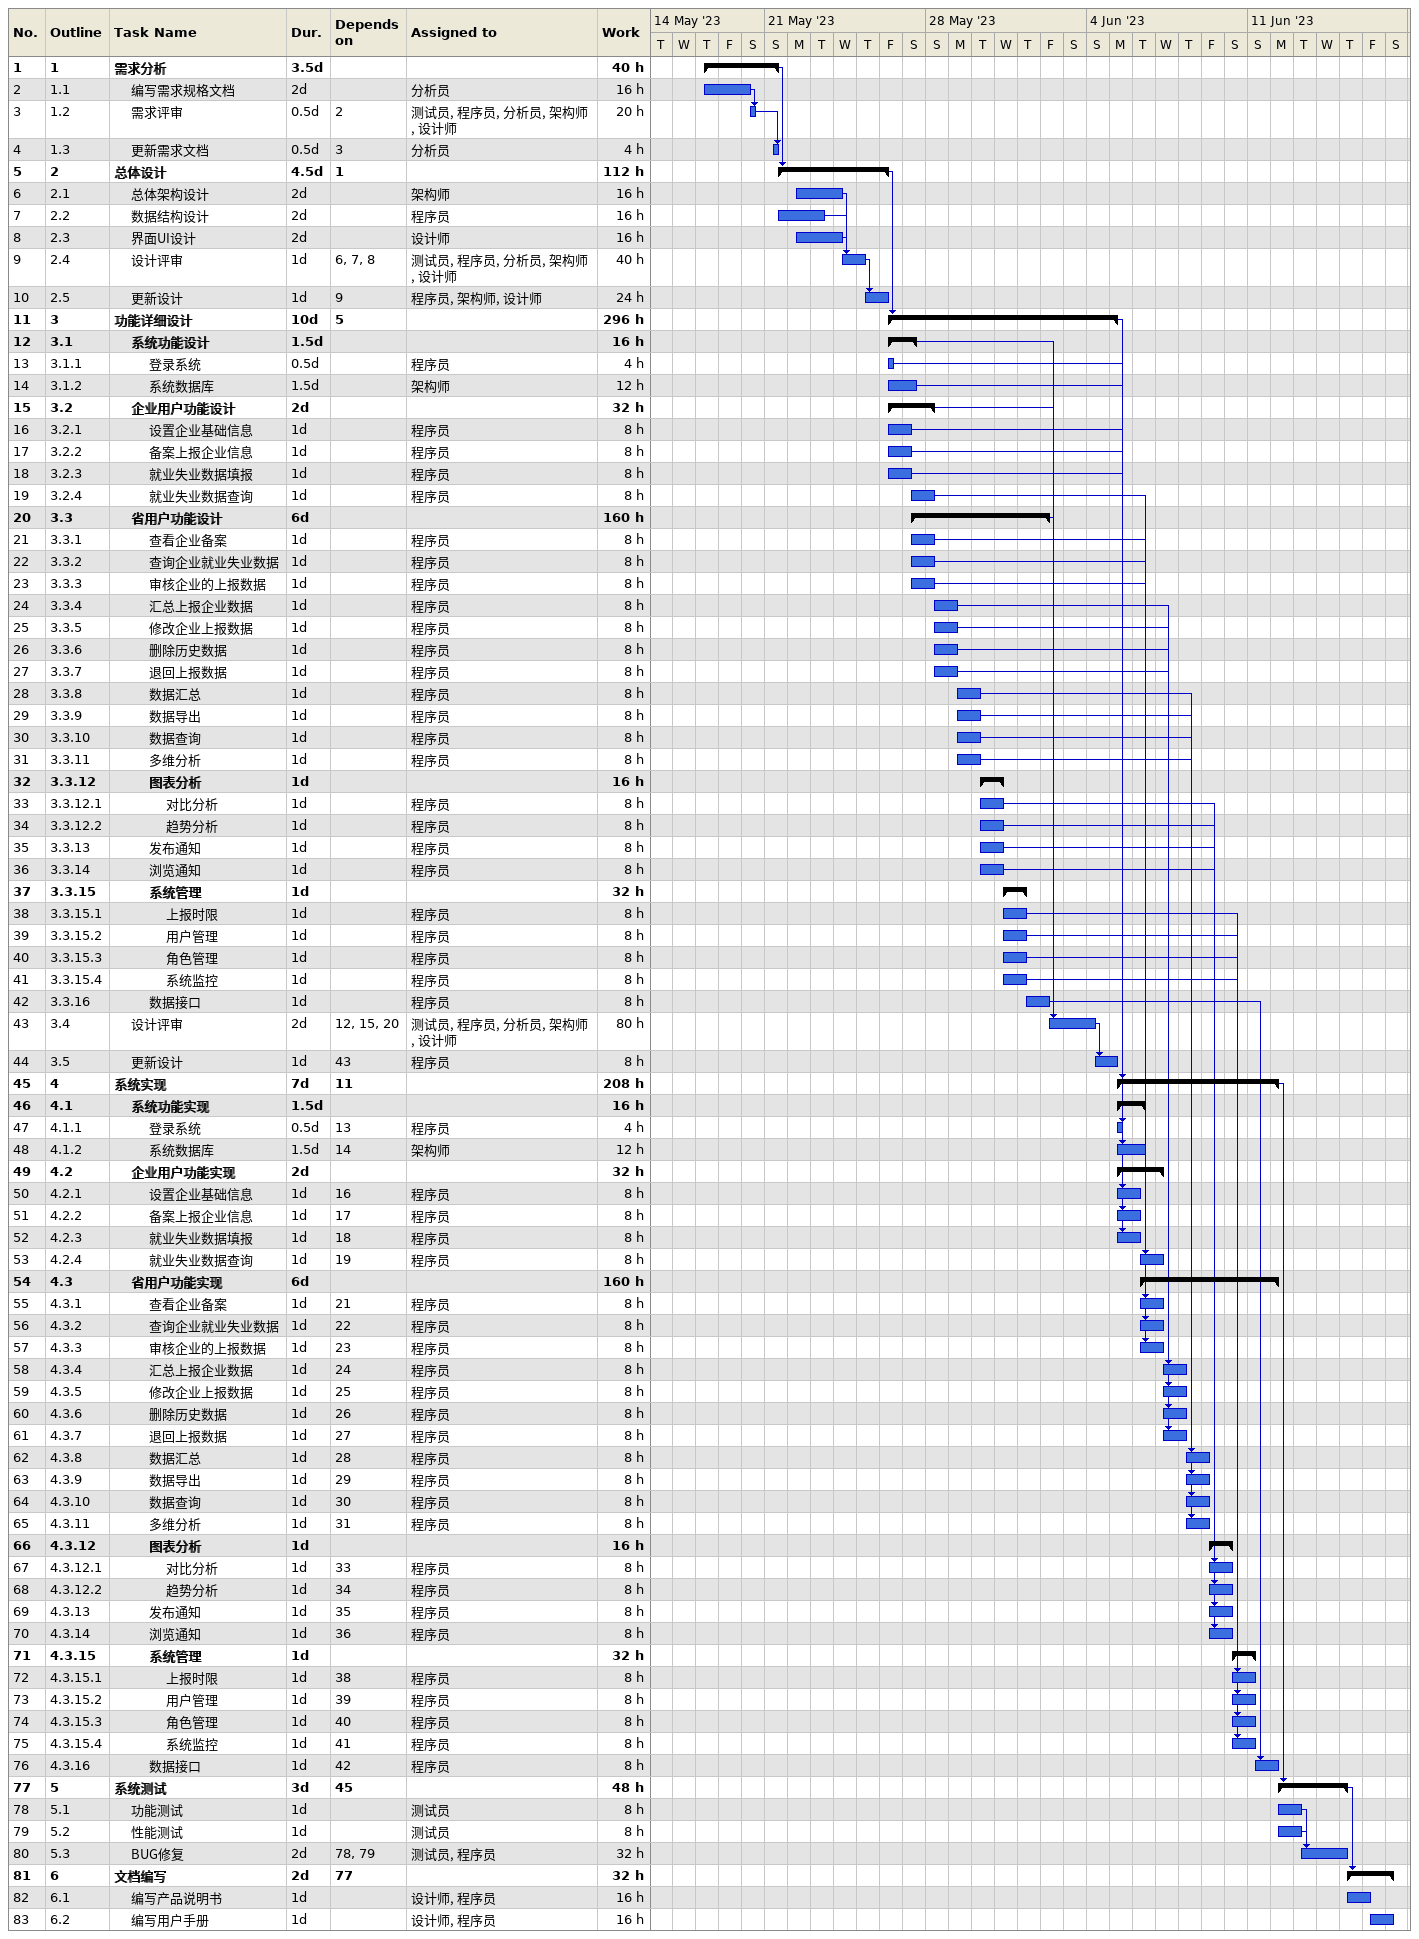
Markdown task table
| ID | WBS | Task | Duration | Start | Finish | Predecessors | Resources | Work (h) |
|---|---|---|---|---|---|---|---|---|
| 1 | 1 | **需求分析** | 3.5d | 2023-05-18 | 2023-05-21 |  |  | 40 |
| 2 | 1.1 | 编写需求规格文档 | 2d | 2023-05-18 | 2023-05-20 |  | 分析员 | 16 |
| 3 | 1.2 | 需求评审 | 0.5d | 2023-05-20 | 2023-05-20 | 2 | 测试员, 程序员, 分析员, 架构师, 设计师 | 20 |
| 4 | 1.3 | 更新需求文档 | 0.5d | 2023-05-21 | 2023-05-21 | 3 | 分析员 | 4 |
| 5 | 2 | **总体设计** | 4.5d | 2023-05-21 | 2023-05-26 | 1 |  | 112 |
| 6 | 2.1 | 总体架构设计 | 2d | 2023-05-22 | 2023-05-24 |  | 架构师 | 16 |
| 7 | 2.2 | 数据结构设计 | 2d | 2023-05-21 | 2023-05-23 |  | 程序员 | 16 |
| 8 | 2.3 | 界面UI设计 | 2d | 2023-05-22 | 2023-05-24 |  | 设计师 | 16 |
| 9 | 2.4 | 设计评审 | 1d | 2023-05-24 | 2023-05-25 | 6, 7, 8 | 测试员, 程序员, 分析员, 架构师, 设计师 | 40 |
| 10 | 2.5 | 更新设计 | 1d | 2023-05-25 | 2023-05-26 | 9 | 程序员, 架构师, 设计师 | 24 |
| 11 | 3 | **功能详细设计** | 10d | 2023-05-26 | 2023-06-05 | 5 |  | 296 |
| 12 | 3.1 | **系统功能设计** | 1.5d | 2023-05-26 | 2023-05-27 |  |  | 16 |
| 13 | 3.1.1 | 登录系统 | 0.5d | 2023-05-26 | 2023-05-26 |  | 程序员 | 4 |
| 14 | 3.1.2 | 系统数据库 | 1.5d | 2023-05-26 | 2023-05-27 |  | 架构师 | 12 |
| 15 | 3.2 | **企业用户功能设计** | 2d | 2023-05-26 | 2023-05-28 |  |  | 32 |
| 16 | 3.2.1 | 设置企业基础信息 | 1d | 2023-05-26 | 2023-05-27 |  | 程序员 | 8 |
| 17 | 3.2.2 | 备案上报企业信息 | 1d | 2023-05-26 | 2023-05-27 |  | 程序员 | 8 |
| 18 | 3.2.3 | 就业失业数据填报 | 1d | 2023-05-26 | 2023-05-27 |  | 程序员 | 8 |
| 19 | 3.2.4 | 就业失业数据查询 | 1d | 2023-05-27 | 2023-05-28 |  | 程序员 | 8 |
| 20 | 3.3 | **省用户功能设计** | 6d | 2023-05-27 | 2023-06-02 |  |  | 160 |
| 21 | 3.3.1 | 查看企业备案 | 1d | 2023-05-27 | 2023-05-28 |  | 程序员 | 8 |
| 22 | 3.3.2 | 查询企业就业失业数据 | 1d | 2023-05-27 | 2023-05-28 |  | 程序员 | 8 |
| 23 | 3.3.3 | 审核企业的上报数据 | 1d | 2023-05-27 | 2023-05-28 |  | 程序员 | 8 |
| 24 | 3.3.4 | 汇总上报企业数据 | 1d | 2023-05-28 | 2023-05-29 |  | 程序员 | 8 |
| 25 | 3.3.5 | 修改企业上报数据 | 1d | 2023-05-28 | 2023-05-29 |  | 程序员 | 8 |
| 26 | 3.3.6 | 删除历史数据 | 1d | 2023-05-28 | 2023-05-29 |  | 程序员 | 8 |
| 27 | 3.3.7 | 退回上报数据 | 1d | 2023-05-28 | 2023-05-29 |  | 程序员 | 8 |
| 28 | 3.3.8 | 数据汇总 | 1d | 2023-05-29 | 2023-05-30 |  | 程序员 | 8 |
| 29 | 3.3.9 | 数据导出 | 1d | 2023-05-29 | 2023-05-30 |  | 程序员 | 8 |
| 30 | 3.3.10 | 数据查询 | 1d | 2023-05-29 | 2023-05-30 |  | 程序员 | 8 |
| 31 | 3.3.11 | 多维分析 | 1d | 2023-05-29 | 2023-05-30 |  | 程序员 | 8 |
| 32 | 3.3.12 | **图表分析** | 1d | 2023-05-30 | 2023-05-31 |  |  | 16 |
| 33 | 3.3.12.1 | 对比分析 | 1d | 2023-05-30 | 2023-05-31 |  | 程序员 | 8 |
| 34 | 3.3.12.2 | 趋势分析 | 1d | 2023-05-30 | 2023-05-31 |  | 程序员 | 8 |
| 35 | 3.3.13 | 发布通知 | 1d | 2023-05-30 | 2023-05-31 |  | 程序员 | 8 |
| 36 | 3.3.14 | 浏览通知 | 1d | 2023-05-30 | 2023-05-31 |  | 程序员 | 8 |
| 37 | 3.3.15 | **系统管理** | 1d | 2023-05-31 | 2023-06-01 |  |  | 32 |
| 38 | 3.3.15.1 | 上报时限 | 1d | 2023-05-31 | 2023-06-01 |  | 程序员 | 8 |
| 39 | 3.3.15.2 | 用户管理 | 1d | 2023-05-31 | 2023-06-01 |  | 程序员 | 8 |
| 40 | 3.3.15.3 | 角色管理 | 1d | 2023-05-31 | 2023-06-01 |  | 程序员 | 8 |
| 41 | 3.3.15.4 | 系统监控 | 1d | 2023-05-31 | 2023-06-01 |  | 程序员 | 8 |
| 42 | 3.3.16 | 数据接口 | 1d | 2023-06-01 | 2023-06-02 |  | 程序员 | 8 |
| 43 | 3.4 | 设计评审 | 2d | 2023-06-02 | 2023-06-04 | 12, 15, 20 | 测试员, 程序员, 分析员, 架构师, 设计师 | 80 |
| 44 | 3.5 | 更新设计 | 1d | 2023-06-04 | 2023-06-05 | 43 | 程序员 | 8 |
| 45 | 4 | **系统实现** | 7d | 2023-06-05 | 2023-06-12 | 11 |  | 208 |
| 46 | 4.1 | **系统功能实现** | 1.5d | 2023-06-05 | 2023-06-06 |  |  | 16 |
| 47 | 4.1.1 | 登录系统 | 0.5d | 2023-06-05 | 2023-06-05 | 13 | 程序员 | 4 |
| 48 | 4.1.2 | 系统数据库 | 1.5d | 2023-06-05 | 2023-06-06 | 14 | 架构师 | 12 |
| 49 | 4.2 | **企业用户功能实现** | 2d | 2023-06-05 | 2023-06-07 |  |  | 32 |
| 50 | 4.2.1 | 设置企业基础信息 | 1d | 2023-06-05 | 2023-06-06 | 16 | 程序员 | 8 |
| 51 | 4.2.2 | 备案上报企业信息 | 1d | 2023-06-05 | 2023-06-06 | 17 | 程序员 | 8 |
| 52 | 4.2.3 | 就业失业数据填报 | 1d | 2023-06-05 | 2023-06-06 | 18 | 程序员 | 8 |
| 53 | 4.2.4 | 就业失业数据查询 | 1d | 2023-06-06 | 2023-06-07 | 19 | 程序员 | 8 |
| 54 | 4.3 | **省用户功能实现** | 6d | 2023-06-06 | 2023-06-12 |  |  | 160 |
| 55 | 4.3.1 | 查看企业备案 | 1d | 2023-06-06 | 2023-06-07 | 21 | 程序员 | 8 |
| 56 | 4.3.2 | 查询企业就业失业数据 | 1d | 2023-06-06 | 2023-06-07 | 22 | 程序员 | 8 |
| 57 | 4.3.3 | 审核企业的上报数据 | 1d | 2023-06-06 | 2023-06-07 | 23 | 程序员 | 8 |
| 58 | 4.3.4 | 汇总上报企业数据 | 1d | 2023-06-07 | 2023-06-08 | 24 | 程序员 | 8 |
| 59 | 4.3.5 | 修改企业上报数据 | 1d | 2023-06-07 | 2023-06-08 | 25 | 程序员 | 8 |
| 60 | 4.3.6 | 删除历史数据 | 1d | 2023-06-07 | 2023-06-08 | 26 | 程序员 | 8 |
| 61 | 4.3.7 | 退回上报数据 | 1d | 2023-06-07 | 2023-06-08 | 27 | 程序员 | 8 |
| 62 | 4.3.8 | 数据汇总 | 1d | 2023-06-08 | 2023-06-09 | 28 | 程序员 | 8 |
| 63 | 4.3.9 | 数据导出 | 1d | 2023-06-08 | 2023-06-09 | 29 | 程序员 | 8 |
| 64 | 4.3.10 | 数据查询 | 1d | 2023-06-08 | 2023-06-09 | 30 | 程序员 | 8 |
| 65 | 4.3.11 | 多维分析 | 1d | 2023-06-08 | 2023-06-09 | 31 | 程序员 | 8 |
| 66 | 4.3.12 | **图表分析** | 1d | 2023-06-09 | 2023-06-10 |  |  | 16 |
| 67 | 4.3.12.1 | 对比分析 | 1d | 2023-06-09 | 2023-06-10 | 33 | 程序员 | 8 |
| 68 | 4.3.12.2 | 趋势分析 | 1d | 2023-06-09 | 2023-06-10 | 34 | 程序员 | 8 |
| 69 | 4.3.13 | 发布通知 | 1d | 2023-06-09 | 2023-06-10 | 35 | 程序员 | 8 |
| 70 | 4.3.14 | 浏览通知 | 1d | 2023-06-09 | 2023-06-10 | 36 | 程序员 | 8 |
| 71 | 4.3.15 | **系统管理** | 1d | 2023-06-10 | 2023-06-11 |  |  | 32 |
| 72 | 4.3.15.1 | 上报时限 | 1d | 2023-06-10 | 2023-06-11 | 38 | 程序员 | 8 |
| 73 | 4.3.15.2 | 用户管理 | 1d | 2023-06-10 | 2023-06-11 | 39 | 程序员 | 8 |
| 74 | 4.3.15.3 | 角色管理 | 1d | 2023-06-10 | 2023-06-11 | 40 | 程序员 | 8 |
| 75 | 4.3.15.4 | 系统监控 | 1d | 2023-06-10 | 2023-06-11 | 41 | 程序员 | 8 |
| 76 | 4.3.16 | 数据接口 | 1d | 2023-06-11 | 2023-06-12 | 42 | 程序员 | 8 |
| 77 | 5 | **系统测试** | 3d | 2023-06-12 | 2023-06-15 | 45 |  | 48 |
| 78 | 5.1 | 功能测试 | 1d | 2023-06-12 | 2023-06-13 |  | 测试员 | 8 |
| 79 | 5.2 | 性能测试 | 1d | 2023-06-12 | 2023-06-13 |  | 测试员 | 8 |
| 80 | 5.3 | BUG修复 | 2d | 2023-06-13 | 2023-06-15 | 78, 79 | 测试员, 程序员 | 32 |
| 81 | 6 | **文档编写** | 2d | 2023-06-15 | 2023-06-17 | 77 |  | 32 |
| 82 | 6.1 | 编写产品说明书 | 1d | 2023-06-15 | 2023-06-16 |  | 设计师, 程序员 | 16 |
| 83 | 6.2 | 编写用户手册 | 1d | 2023-06-16 | 2023-06-17 |  | 设计师, 程序员 | 16 |
